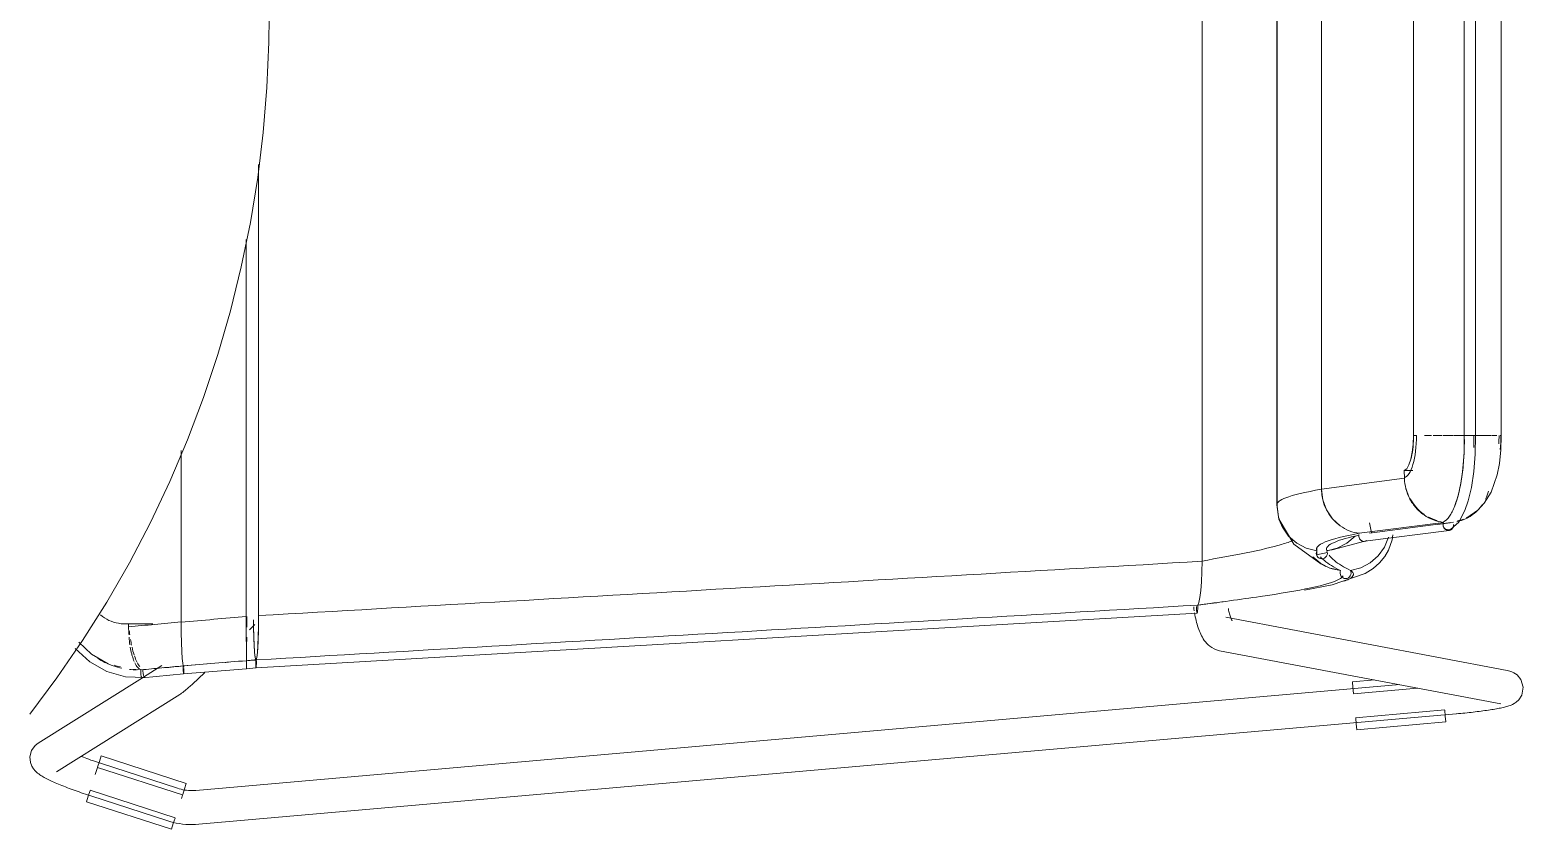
# Model space of a CAD drawing. Header units: millimetres. Extents: x 155927 to 326028, y -36033 to 97293.
# Drawn here: x 171011 to 171538, y 12019 to 12301 of the extents above; entities that cross this region are included whole.
import ezdxf

# ---------------------------------------------------------------- set-up
doc = ezdxf.new("R2010")
doc.units = ezdxf.units.MM
doc.header["$MEASUREMENT"] = 0
doc.layers.add('I-FURN', color=8, linetype='CONTINUOUS', lineweight=9)

msp = doc.modelspace()

# ---------------------------------------------------------------- linework, layer by layer
at = {"layer": 'I-FURN'}
for p, q in [((171424.32, 12113.46), (171424.32, 12496.86)), ((171424.32, 12496.86), (171424.32, 12113.38)), ((171450.67, 12477.01), (171450.67, 12172.21)), ((171450.82, 12132.77), (171450.82, 12477.55)), ((171450.82, 12477.55), (171450.82, 12132.77)), ((171466.42, 12138.8), (171466.42, 12471.51)), ((171466.42, 12471.51), (171466.42, 12138.8)), ((171498.88, 12452.58), (171498.88, 12157.73)), ((171498.94, 12157.73), (171498.94, 12452.58)), ((171516.78, 12452.58), (171516.78, 12157.73)), ((171520.75, 12157.73), (171520.75, 12452.58)), ((171529.78, 12157.73), (171529.78, 12452.58)), ((171095.19, 12296.52), (171095.28, 12305.16)), ((171094.52, 12280.54), (171095.19, 12296.52)), ((171093.22, 12264.59), (171094.52, 12280.54)), ((171091.28, 12248.71), (171093.22, 12264.59)), ((171091.58, 12094.21), (171091.58, 12253.3)), ((171091.58, 12253.3), (171091.58, 12094.21)), ((171088.7, 12232.92), (171091.28, 12248.71)), ((171085.5, 12217.24), (171088.7, 12232.92)), ((171087.27, 12093.94), (171087.27, 12226.94)), ((171087.27, 12226.94), (171087.27, 12093.94)), ((171081.67, 12201.71), (171085.5, 12217.24)), ((171077.23, 12186.34), (171081.67, 12201.71)), ((171072.17, 12171.16), (171077.23, 12186.34)), ((171066.51, 12156.2), (171072.17, 12171.16)), ((171450.67, 12172.21), (171450.67, 12133.3)), ((171060.26, 12141.47), (171066.51, 12156.2)), ((171498.78, 12154.69), (171498.46, 12151.84)), ((171498.88, 12157.73), (171498.78, 12154.69)), ((171505.26, 12157.73), (171502.8, 12157.73)), ((171507.27, 12157.73), (171505.78, 12157.73)), ((171507.26, 12157.73), (171508.89, 12157.73)), ((171512.81, 12157.73), (171509.25, 12157.73)), ((171513, 12157.73), (171516.81, 12157.73)), ((171516.81, 12157.73), (171513, 12157.73)), ((171516.71, 12151.51), (171516.78, 12157.73)), ((171520.75, 12157.73), (171516.79, 12157.73)), ((171516.79, 12157.73), (171516.9, 12157.73)), ((171516.9, 12157.73), (171517.12, 12157.73)), ((171517.12, 12157.73), (171517.45, 12157.73)), ((171517.45, 12157.73), (171517.87, 12157.73)), ((171517.87, 12157.73), (171518.34, 12157.73)), ((171518.34, 12157.73), (171518.84, 12157.73)), ((171518.84, 12157.73), (171519.33, 12157.73)), ((171519.33, 12157.73), (171519.79, 12157.73)), ((171519.79, 12157.73), (171520.18, 12157.73)), ((171520.18, 12157.73), (171520.48, 12157.73)), ((171520.48, 12157.73), (171520.68, 12157.73)), ((171520.5, 12157.73), (171523.53, 12157.73)), ((171523.52, 12157.73), (171520.5, 12157.73)), ((171520.75, 12157.73), (171520.65, 12151.19)), ((171520.68, 12157.73), (171520.75, 12157.73)), ((171526.26, 12157.73), (171523.69, 12157.73)), ((171528.29, 12157.73), (171526.54, 12157.73)), ((171529.77, 12157.73), (171529.48, 12157.73)), ((171529.61, 12157.73), (171529.78, 12157.73)), ((171529.78, 12157.73), (171529.67, 12152.7)), ((171064.3, 12152.49), (171064.3, 12092)), ((171064.3, 12092), (171064.3, 12152.49)), ((171498.46, 12151.84), (171497.95, 12149.35)), ((171516.17, 12144.94), (171516.71, 12151.51)), ((171520.65, 12151.19), (171520.17, 12145.07)), ((171529.67, 12152.7), (171529.17, 12147.88)), ((171496.49, 12146.02), (171495.63, 12145.38)), ((171495.63, 12145.38), (171498.63, 12145.38)), ((171495.63, 12145.38), (171495.69, 12142.66)), ((171497.28, 12147.37), (171496.49, 12146.02)), ((171497.95, 12149.35), (171497.28, 12147.37)), ((171515.58, 12140.93), (171516.17, 12144.94)), ((171520.17, 12145.07), (171519.32, 12139.45)), ((171529.17, 12147.88), (171528.38, 12143.84)), ((171053.42, 12127.01), (171060.26, 12141.47)), ((171495.69, 12142.66), (171466.42, 12138.8)), ((171514.61, 12136.5), (171515.58, 12140.93)), ((171519.32, 12139.45), (171518.22, 12134.76)), ((171528.38, 12143.84), (171526.25, 12137.8)), ((171466.42, 12138.8), (171466.89, 12135.03)), ((171466.89, 12135.03), (171468.21, 12131.49)), ((171513.52, 12133.06), (171514.61, 12136.5)), ((171518.22, 12134.76), (171517.06, 12131.3)), ((171523.86, 12133.91), (171521.56, 12131.44)), ((171526.25, 12137.8), (171523.86, 12133.91)), ((171450.67, 12133.3), (171451.46, 12128.27)), ((171451.3, 12128.98), (171450.82, 12132.77)), ((171450.82, 12132.77), (171451.29, 12128.97)), ((171451.29, 12128.97), (171452.66, 12125.4)), ((171452.66, 12125.41), (171451.3, 12128.98)), ((171468.21, 12131.49), (171470.29, 12128.37)), ((171470.29, 12128.37), (171473.03, 12125.88)), ((171517.06, 12131.3), (171514.88, 12127.18)), ((171517.67, 12128.76), (171517.47, 12128.66)), ((171521.56, 12131.44), (171517.67, 12128.76)), ((171046.01, 12112.83), (171053.42, 12127.01)), ((171451.46, 12128.27), (171452.83, 12125.09)), ((171451.53, 12128.11), (171456.65, 12119.46)), ((171454.83, 12122.27), (171452.66, 12125.41)), ((171452.66, 12125.4), (171454.83, 12122.27)), ((171509.49, 12127.1), (171479.79, 12123.25)), ((171481.7, 12120.42), (171511.48, 12124.28)), ((171483.34, 12123.27), (171513.04, 12127.12)), ((171484.12, 12123.4), (171483.43, 12126.89)), ((171511.84, 12126.97), (171507.31, 12126.38)), ((171514.88, 12127.18), (171511.97, 12124.64)), ((171457.71, 12119.76), (171454.83, 12122.27)), ((171454.83, 12122.27), (171457.7, 12119.76)), ((171456.65, 12119.46), (171466.19, 12112.48)), ((171457.7, 12119.76), (171461.1, 12118.01)), ((171461.1, 12118.01), (171457.71, 12119.76)), ((171461.1, 12118.01), (171464.81, 12117.11)), ((171464.79, 12118.18), (171464.84, 12115.3)), ((171468.32, 12117.11), (171472.03, 12118.01)), ((171481.78, 12120.44), (171470.16, 12117.47)), ((171472.03, 12118.01), (171475.43, 12119.76)), ((171475.43, 12119.76), (171478.3, 12122.27)), ((171479.64, 12122.78), (171479.6, 12122.29)), ((171479.6, 12122.29), (171479.68, 12121.8)), ((171479.68, 12121.8), (171479.87, 12121.34)), ((171479.87, 12121.34), (171480.17, 12120.96)), ((171480.17, 12120.96), (171480.56, 12120.67)), ((171480.56, 12120.67), (171481, 12120.48)), ((171481, 12120.48), (171481.47, 12120.41)), ((171481.47, 12120.41), (171481.94, 12120.48)), ((171481.94, 12120.48), (171482.38, 12120.66)), ((171486.46, 12115.28), (171488.64, 12118.36)), ((171488.64, 12118.36), (171490.04, 12121.88)), ((171490.08, 12117.29), (171491.37, 12120.89)), ((171491.37, 12120.89), (171491.6, 12122.66)), ((171038.04, 12098.96), (171046.01, 12112.83)), ((171424.26, 12109.69), (171424.32, 12113.46)), ((171424.32, 12113.38), (171424.26, 12109.69)), ((171466.26, 12112.54), (171463.42, 12114.93)), ((171463.42, 12114.93), (171466.26, 12112.53)), ((171464.61, 12116.15), (171464.65, 12116.65)), ((171464.65, 12116.64), (171464.61, 12116.15)), ((171464.69, 12115.66), (171464.61, 12116.15)), ((171464.61, 12116.15), (171464.69, 12115.65)), ((171464.65, 12116.65), (171464.81, 12117.12)), ((171464.81, 12117.11), (171464.65, 12116.64)), ((171464.9, 12115.21), (171464.69, 12115.66)), ((171464.69, 12115.65), (171464.89, 12115.2)), ((171464.71, 12115.6), (171468.6, 12116.44)), ((171464.89, 12115.2), (171465.21, 12114.82)), ((171465.21, 12114.82), (171464.9, 12115.21)), ((171465.61, 12114.53), (171465.21, 12114.82)), ((171465.21, 12114.82), (171465.61, 12114.53)), ((171466.07, 12114.34), (171465.61, 12114.53)), ((171465.61, 12114.53), (171466.07, 12114.34)), ((171466.56, 12114.28), (171466.07, 12114.34)), ((171466.07, 12114.34), (171466.56, 12114.27)), ((171467.05, 12114.34), (171466.56, 12114.28)), ((171466.56, 12114.27), (171467.05, 12114.34)), ((171467.51, 12114.53), (171467.05, 12114.34)), ((171467.05, 12114.34), (171467.52, 12114.53)), ((171467.92, 12114.82), (171467.51, 12114.53)), ((171467.52, 12114.53), (171467.92, 12114.82)), ((171468.23, 12115.21), (171467.92, 12114.82)), ((171467.92, 12114.82), (171468.23, 12115.2)), ((171468.43, 12115.66), (171468.23, 12115.21)), ((171468.23, 12115.2), (171468.43, 12115.65)), ((171470.16, 12117.47), (171468.3, 12117.15)), ((171469.42, 12117.28), (171468.31, 12117.12)), ((171468.31, 12117.12), (171468.48, 12116.65)), ((171468.48, 12116.64), (171468.32, 12117.11)), ((171468.51, 12116.15), (171468.43, 12115.66)), ((171468.43, 12115.65), (171468.52, 12116.15)), ((171468.48, 12116.65), (171468.51, 12116.15)), ((171468.52, 12116.15), (171468.48, 12116.64)), ((171480.32, 12111.06), (171483.64, 12112.8)), ((171483.64, 12112.8), (171486.46, 12115.28)), ((171484.72, 12110.86), (171486.96, 12112.85)), ((171486.96, 12112.85), (171488.74, 12115.02)), ((171488.74, 12115.02), (171490.08, 12117.29)), ((171424.11, 12106.15), (171424.26, 12109.69)), ((171424.26, 12109.63), (171424.11, 12106.15)), ((171466.19, 12112.48), (171467.93, 12111.59)), ((171469.4, 12110.96), (171466.26, 12112.54)), ((171466.26, 12112.53), (171469.39, 12110.95)), ((171469.58, 12110.89), (171473.2, 12110.1)), ((171473.2, 12110.1), (171469.59, 12110.9)), ((171470.18, 12105.05), (171481.89, 12109.04)), ((171473.02, 12109.13), (171473.05, 12109.63)), ((171473.05, 12109.63), (171473.02, 12109.13)), ((171473.11, 12108.64), (171473.02, 12109.13)), ((171473.02, 12109.13), (171473.11, 12108.64)), ((171473.05, 12109.63), (171473.2, 12110.1)), ((171473.2, 12110.1), (171473.05, 12109.63)), ((171473.32, 12108.19), (171473.11, 12108.64)), ((171473.11, 12108.64), (171473.32, 12108.19)), ((171473.64, 12107.81), (171473.32, 12108.19)), ((171473.32, 12108.19), (171473.63, 12107.81)), ((171473.63, 12107.81), (171474.04, 12107.52)), ((171474.04, 12107.52), (171473.64, 12107.81)), ((171474.5, 12107.34), (171474.04, 12107.52)), ((171474.04, 12107.52), (171474.5, 12107.34)), ((171474.98, 12107.28), (171474.5, 12107.34)), ((171474.5, 12107.34), (171474.98, 12107.28)), ((171475.47, 12107.36), (171474.98, 12107.28)), ((171474.98, 12107.28), (171475.47, 12107.35)), ((171475.92, 12107.55), (171475.47, 12107.36)), ((171475.47, 12107.35), (171475.92, 12107.55)), ((171476.31, 12107.85), (171475.92, 12107.55)), ((171475.92, 12107.55), (171476.32, 12107.85)), ((171476.62, 12108.24), (171476.31, 12107.85)), ((171476.32, 12107.85), (171476.62, 12108.24)), ((171476.82, 12108.69), (171476.62, 12108.24)), ((171476.62, 12108.24), (171476.82, 12108.69)), ((171476.68, 12110.16), (171476.85, 12109.69)), ((171476.69, 12110.16), (171480.32, 12111.06)), ((171476.85, 12109.68), (171476.69, 12110.16)), ((171476.89, 12109.19), (171476.82, 12108.69)), ((171476.82, 12108.69), (171476.89, 12109.19)), ((171476.85, 12109.69), (171476.89, 12109.19)), ((171476.89, 12109.19), (171476.85, 12109.68)), ((171481.89, 12109.04), (171484.72, 12110.86)), ((171423.86, 12103.02), (171423.55, 12100.56)), ((171423.56, 12100.56), (171423.87, 12103.05)), ((171423.87, 12103.05), (171424.11, 12106.15)), ((171424.1, 12106.11), (171423.87, 12103.05)), ((171460.51, 12103.15), (171470.18, 12105.05)), ((171029.52, 12085.42), (171038.04, 12098.96)), ((171421.47, 12096.56), (171421.37, 12097.29)), ((171422.38, 12096.9), (171422.39, 12097.4)), ((171422.39, 12096.41), (171422.38, 12096.9)), ((171422.39, 12097.4), (171422.39, 12096.9)), ((171422.39, 12096.9), (171422.39, 12096.41)), ((171423.19, 12098.81), (171422.79, 12097.91)), ((171422.79, 12097.91), (171423.19, 12098.81)), ((171422.81, 12097.44), (171422.79, 12097.91)), ((171422.79, 12097.91), (171422.81, 12097.44)), ((171422.8, 12096.45), (171422.81, 12096.94)), ((171422.81, 12096.94), (171422.8, 12096.44)), ((171422.81, 12096.94), (171422.81, 12097.44)), ((171422.81, 12097.44), (171422.81, 12096.94)), ((171423.19, 12098.81), (171423.56, 12100.56)), ((171423.55, 12100.55), (171423.19, 12098.81)), ((171064.3, 12092), (171064.33, 12088.24)), ((171064.33, 12088.24), (171064.3, 12091.88)), ((171087.27, 12090.16), (171087.27, 12093.94)), ((171087.27, 12093.94), (171087.27, 12090.15)), ((171087.39, 12093.93), (171087.39, 12090.15)), ((171087.39, 12090.15), (171087.39, 12093.93)), ((171089.8, 12092.67), (171089.82, 12090.41)), ((171090.69, 12075.75), (171422.6, 12095.04)), ((171091.56, 12090.42), (171091.58, 12094.21)), ((171421.57, 12095.85), (171421.47, 12096.56)), ((171421.82, 12094.45), (171421.69, 12095.15)), ((171421.95, 12093.77), (171421.82, 12094.45)), ((171422.09, 12093.1), (171421.95, 12093.77)), ((171422.25, 12092.45), (171422.09, 12093.1)), ((171422.41, 12091.8), (171422.25, 12092.45)), ((171422.39, 12096.41), (171422.42, 12095.96)), ((171422.42, 12095.96), (171422.39, 12096.41)), ((171422.58, 12091.17), (171422.41, 12091.8)), ((171422.42, 12095.96), (171422.45, 12095.58)), ((171422.45, 12095.58), (171422.42, 12095.96)), ((171422.45, 12095.58), (171422.5, 12095.29)), ((171422.5, 12095.29), (171422.45, 12095.58)), ((171422.5, 12095.29), (171422.55, 12095.11)), ((171422.55, 12095.1), (171422.5, 12095.29)), ((171422.55, 12095.11), (171422.6, 12095.04)), ((171422.6, 12095.04), (171422.55, 12095.1)), ((171422.6, 12095.04), (171422.65, 12095.12)), ((171422.65, 12095.11), (171422.6, 12095.04)), ((171422.65, 12095.12), (171422.7, 12095.31)), ((171422.7, 12095.3), (171422.65, 12095.11)), ((171422.7, 12095.31), (171422.75, 12095.61)), ((171422.75, 12095.6), (171422.7, 12095.3)), ((171422.75, 12095.61), (171422.78, 12095.99)), ((171422.78, 12095.99), (171422.75, 12095.6)), ((171422.78, 12095.99), (171422.8, 12096.45)), ((171422.8, 12096.44), (171422.78, 12095.99)), ((171531.97, 12074.83), (171432.68, 12093.64)), ((171433.71, 12096.19), (171433.61, 12096.68)), ((171433.81, 12095.72), (171433.71, 12096.19)), ((171433.91, 12095.27), (171433.81, 12095.72)), ((171434.02, 12094.85), (171433.91, 12095.27)), ((171434.12, 12094.46), (171434.02, 12094.85)), ((171434.23, 12094.09), (171434.12, 12094.46)), ((171434.34, 12093.76), (171434.23, 12094.09)), ((171434.45, 12093.45), (171434.34, 12093.76)), ((171434.55, 12093.18), (171434.45, 12093.45)), ((171434.64, 12092.95), (171434.55, 12093.18)), ((171434.73, 12092.76), (171434.64, 12092.95)), ((171434.8, 12092.6), (171434.73, 12092.76)), ((171434.85, 12092.52), (171434.8, 12092.6)), ((171434.89, 12092.44), (171434.85, 12092.52)), ((171434.91, 12092.42), (171434.89, 12092.44)), ((171044.51, 12091.29), (171054.26, 12091.29)), ((171045.75, 12090.3), (171045.75, 12091.35)), ((171064.4, 12084.7), (171064.33, 12088.14)), ((171064.33, 12088.14), (171064.4, 12084.7)), ((171087.27, 12086.59), (171087.27, 12090.15)), ((171087.27, 12090.15), (171087.27, 12086.59)), ((171087.28, 12083.46), (171087.27, 12086.59)), ((171087.27, 12086.59), (171087.28, 12083.45)), ((171087.39, 12086.6), (171087.38, 12083.47)), ((171087.38, 12083.47), (171087.39, 12086.59)), ((171088.41, 12089.24), (171090.29, 12091.05)), ((171089.82, 12090.41), (171089.9, 12086.86)), ((171089.9, 12086.86), (171090.03, 12083.74)), ((171091.36, 12083.73), (171091.48, 12086.86)), ((171091.48, 12086.86), (171091.56, 12090.42)), ((171422.76, 12090.56), (171422.58, 12091.17)), ((171422.96, 12089.95), (171422.76, 12090.56)), ((171423.16, 12089.36), (171422.96, 12089.95)), ((171423.38, 12088.78), (171423.16, 12089.36)), ((171423.62, 12088.21), (171423.38, 12088.78)), ((171423.87, 12087.65), (171423.62, 12088.21)), ((171424.14, 12087.1), (171423.87, 12087.65)), ((171424.43, 12086.56), (171424.14, 12087.1)), ((171424.76, 12086.02), (171424.43, 12086.56)), ((171020.46, 12072.23), (171029.52, 12085.42)), ((171032.09, 12077.9), (171026.94, 12082.64)), ((171032.68, 12080.58), (171028.16, 12084.89)), ((171064.4, 12084.7), (171064.51, 12081.61)), ((171064.52, 12081.6), (171064.4, 12084.64)), ((171064.51, 12081.61), (171064.67, 12079.13)), ((171064.67, 12079.12), (171064.52, 12081.56)), ((171087.3, 12080.95), (171087.28, 12083.45)), ((171087.28, 12083.45), (171087.3, 12080.95)), ((171087.37, 12080.97), (171087.35, 12079.22)), ((171087.35, 12079.22), (171087.37, 12080.97)), ((171087.38, 12083.47), (171087.37, 12080.97)), ((171087.37, 12080.97), (171087.38, 12083.47)), ((171090.03, 12083.74), (171090.19, 12081.25)), ((171090.19, 12081.25), (171090.38, 12079.5)), ((171091, 12079.48), (171091.19, 12081.23)), ((171091.19, 12081.23), (171091.36, 12083.73)), ((171425.12, 12085.49), (171424.76, 12086.02)), ((171425.52, 12084.95), (171425.12, 12085.49)), ((171425.97, 12084.42), (171425.52, 12084.95)), ((171426.49, 12083.9), (171425.97, 12084.42)), ((171427.09, 12083.39), (171426.49, 12083.9)), ((171427.77, 12082.91), (171427.09, 12083.39)), ((171428.56, 12082.47), (171427.77, 12082.91)), ((171429.46, 12082.11), (171428.56, 12082.47)), ((171430.45, 12081.85), (171429.46, 12082.11)), ((171430.45, 12081.85), (171529.74, 12063.04)), ((171038.1, 12074.51), (171032.09, 12077.9)), ((171038.5, 12077.22), (171032.68, 12080.58)), ((171057.49, 12076.57), (171051.01, 12072.51)), ((171064.67, 12079.13), (171064.84, 12077.39)), ((171064.84, 12077.39), (171064.67, 12079.11)), ((171065.04, 12076.5), (171064.84, 12077.39)), ((171064.84, 12077.39), (171065.04, 12076.5)), ((171065.04, 12076.5), (171065.03, 12076.03)), ((171065.03, 12076.03), (171065.04, 12076.5)), ((171065.03, 12076.03), (171065.03, 12075.53)), ((171065.03, 12075.54), (171065.03, 12076.03)), ((171065.23, 12076.02), (171065.22, 12076.49)), ((171065.22, 12076.49), (171065.23, 12076.02)), ((171087.31, 12079.21), (171087.3, 12080.68)), ((171087.3, 12080.68), (171087.31, 12079.2)), ((171087.32, 12078.32), (171087.31, 12079.21)), ((171087.31, 12079.2), (171087.32, 12078.32)), ((171087.32, 12077.85), (171087.32, 12078.32)), ((171087.32, 12078.32), (171087.32, 12077.84)), ((171087.32, 12077.35), (171087.32, 12077.85)), ((171087.32, 12077.84), (171087.32, 12077.35)), ((171087.32, 12076.86), (171087.32, 12077.35)), ((171087.32, 12077.35), (171087.32, 12076.86)), ((171087.32, 12076.41), (171087.32, 12076.86)), ((171087.32, 12076.86), (171087.32, 12076.41)), ((171087.33, 12076.03), (171087.32, 12076.41)), ((171087.32, 12076.41), (171087.33, 12076.02)), ((171087.33, 12075.73), (171087.33, 12076.03)), ((171087.33, 12076.02), (171087.33, 12075.73)), ((171090.69, 12075.75), (171087.33, 12075.48)), ((171087.34, 12078.32), (171087.34, 12077.85)), ((171087.34, 12077.85), (171087.34, 12078.32)), ((171087.34, 12077.85), (171087.34, 12077.36)), ((171087.34, 12077.35), (171087.34, 12077.85)), ((171087.34, 12077.36), (171087.34, 12076.87)), ((171087.34, 12076.86), (171087.34, 12077.35)), ((171087.34, 12076.87), (171087.34, 12076.42)), ((171087.34, 12076.41), (171087.34, 12076.86)), ((171087.34, 12076.42), (171087.34, 12076.03)), ((171087.34, 12076.03), (171087.34, 12076.41)), ((171090.38, 12079.5), (171090.59, 12078.59)), ((171090.59, 12078.59), (171090.58, 12078.13)), ((171090.58, 12078.13), (171090.58, 12077.63)), ((171090.58, 12077.63), (171090.58, 12077.14)), ((171090.58, 12077.14), (171090.6, 12076.69)), ((171090.6, 12076.69), (171090.61, 12076.3)), ((171090.61, 12076.3), (171090.64, 12076.01)), ((171090.64, 12076.01), (171090.66, 12075.82)), ((171090.66, 12075.82), (171090.69, 12075.75)), ((171090.69, 12075.75), (171090.72, 12075.82)), ((171090.72, 12075.82), (171090.74, 12076.01)), ((171090.74, 12076.01), (171090.77, 12076.3)), ((171090.77, 12076.3), (171090.78, 12076.68)), ((171090.78, 12076.68), (171090.8, 12077.13)), ((171090.79, 12078.59), (171091, 12079.48)), ((171090.8, 12078.12), (171090.79, 12078.59)), ((171090.8, 12077.62), (171090.8, 12078.12)), ((171090.8, 12077.13), (171090.8, 12077.62)), ((171010.89, 12059.41), (171020.46, 12072.23)), ((171050.67, 12072.3), (171013.91, 12049.26)), ((171044.62, 12072.64), (171038.1, 12074.51)), ((171051.53, 12072.35), (171044.62, 12072.64)), ((171050.64, 12072.23), (171065.13, 12073.65)), ((171065.03, 12075.05), (171065.03, 12075.54)), ((171065.03, 12075.53), (171065.03, 12075.04)), ((171065.04, 12074.59), (171065.03, 12075.05)), ((171065.03, 12075.04), (171065.04, 12074.59)), ((171065.04, 12074.59), (171065.06, 12074.2)), ((171065.06, 12074.21), (171065.04, 12074.59)), ((171065.08, 12073.91), (171065.06, 12074.21)), ((171065.06, 12074.2), (171065.08, 12073.91)), ((171065.08, 12073.91), (171065.1, 12073.72)), ((171065.13, 12073.65), (171065.1, 12073.72)), ((171065.1, 12073.72), (171065.13, 12073.65)), ((171065.13, 12073.65), (171087.33, 12075.48)), ((171065.16, 12073.72), (171065.13, 12073.65)), ((171065.13, 12073.65), (171065.16, 12073.71)), ((171065.16, 12073.71), (171065.18, 12073.9)), ((171065.18, 12073.9), (171065.16, 12073.72)), ((171065.2, 12074.2), (171065.18, 12073.9)), ((171065.18, 12073.9), (171065.2, 12074.19)), ((171065.2, 12074.19), (171065.22, 12074.58)), ((171065.22, 12074.58), (171065.2, 12074.2)), ((171065.22, 12074.58), (171065.23, 12075.03)), ((171065.23, 12075.03), (171065.22, 12074.58)), ((171065.23, 12075.03), (171065.23, 12075.52)), ((171065.23, 12075.52), (171065.23, 12075.03)), ((171068.37, 12070.17), (171068.74, 12070.51)), ((171068.74, 12070.51), (171069.13, 12070.87)), ((171069.13, 12070.87), (171069.54, 12071.24)), ((171069.54, 12071.24), (171069.95, 12071.62)), ((171069.95, 12071.62), (171070.37, 12072.01)), ((171070.37, 12072.01), (171070.81, 12072.41)), ((171070.81, 12072.41), (171071.25, 12072.82)), ((171071.25, 12072.82), (171071.71, 12073.25)), ((171071.71, 12073.25), (171072.17, 12073.68)), ((171072.17, 12073.68), (171072.64, 12074.12)), ((171087.33, 12075.55), (171087.33, 12075.48)), ((171087.33, 12075.48), (171087.33, 12075.55)), ((171087.33, 12075.54), (171087.33, 12075.48)), ((171087.33, 12075.48), (171087.33, 12075.54)), ((171485.28, 12071.59), (171477.38, 12070.89)), ((171477.56, 12068.85), (171477.38, 12070.89)), ((171532.39, 12074.74), (171531.97, 12074.83)), ((171532.9, 12074.6), (171532.39, 12074.74)), ((171533.52, 12074.39), (171532.9, 12074.6)), ((171534.33, 12074.01), (171533.52, 12074.39)), ((171535.41, 12073.27), (171534.33, 12074.01)), ((171536.73, 12071.69), (171535.41, 12073.27)), ((171536.73, 12071.69), (171537.56, 12068.94)), ((171020.28, 12039.1), (171063.86, 12066.4)), ((171063.86, 12066.4), (171064.19, 12066.62)), ((171064.19, 12066.62), (171064.44, 12066.8)), ((171064.44, 12066.8), (171064.67, 12066.97)), ((171064.67, 12066.97), (171064.9, 12067.15)), ((171064.9, 12067.15), (171065.12, 12067.33)), ((171065.12, 12067.33), (171065.35, 12067.52)), ((171065.35, 12067.52), (171065.59, 12067.72)), ((171065.59, 12067.72), (171065.84, 12067.93)), ((171065.84, 12067.93), (171066.11, 12068.16)), ((171066.11, 12068.16), (171066.39, 12068.4)), ((171066.39, 12068.4), (171066.68, 12068.66)), ((171066.68, 12068.66), (171066.99, 12068.93)), ((171066.99, 12068.93), (171067.31, 12069.22)), ((171067.31, 12069.22), (171067.65, 12069.52)), ((171067.65, 12069.52), (171068, 12069.84)), ((171068, 12069.84), (171068.37, 12070.17)), ((171494.02, 12069.86), (171069.52, 12032.56)), ((171477.75, 12066.78), (171477.56, 12068.85)), ((171477.76, 12066.66), (171500.36, 12068.65)), ((171537.08, 12066.18), (171536.04, 12064.52)), ((171537.56, 12068.94), (171537.08, 12066.18)), ((171509.91, 12060.97), (171478.5, 12058.21)), ((171509.92, 12060.85), (171510.1, 12058.78)), ((171517.78, 12059.93), (171517.04, 12059.85)), ((171518.51, 12060.01), (171517.78, 12059.93)), ((171519.24, 12060.09), (171518.51, 12060.01)), ((171519.96, 12060.17), (171519.24, 12060.09)), ((171520.67, 12060.25), (171519.96, 12060.17)), ((171521.36, 12060.34), (171520.67, 12060.25)), ((171522.05, 12060.42), (171521.36, 12060.34)), ((171522.73, 12060.51), (171522.05, 12060.42)), ((171523.39, 12060.6), (171522.73, 12060.51)), ((171524.04, 12060.69), (171523.39, 12060.6)), ((171524.67, 12060.78), (171524.04, 12060.69)), ((171525.29, 12060.87), (171524.67, 12060.78)), ((171525.9, 12060.96), (171525.29, 12060.87)), ((171526.48, 12061.05), (171525.9, 12060.96)), ((171527.05, 12061.14), (171526.48, 12061.05)), ((171527.6, 12061.23), (171527.05, 12061.14)), ((171528.14, 12061.33), (171527.6, 12061.23)), ((171528.65, 12061.42), (171528.14, 12061.33)), ((171529.15, 12061.52), (171528.65, 12061.42)), ((171529.62, 12061.61), (171529.15, 12061.52)), ((171530.08, 12061.71), (171529.62, 12061.61)), ((171530.53, 12061.81), (171530.08, 12061.71)), ((171530.95, 12061.91), (171530.53, 12061.81)), ((171531.37, 12062.01), (171530.95, 12061.91)), ((171531.77, 12062.12), (171531.37, 12062.01)), ((171532.16, 12062.23), (171531.77, 12062.12)), ((171532.56, 12062.36), (171532.16, 12062.23)), ((171532.96, 12062.5), (171532.56, 12062.36)), ((171533.39, 12062.67), (171532.96, 12062.5)), ((171533.87, 12062.89), (171533.39, 12062.67)), ((171534.43, 12063.19), (171533.87, 12062.89)), ((171535.13, 12063.67), (171534.43, 12063.19)), ((171536.04, 12064.52), (171535.13, 12063.67)), ((171070.57, 12020.61), (171513.89, 12059.56)), ((171478.69, 12056.03), (171478.51, 12058.09)), ((171478.87, 12053.98), (171478.69, 12056.03)), ((171510.28, 12056.74), (171478.87, 12053.98)), ((171510.1, 12058.78), (171510.28, 12056.74)), ((171514.05, 12059.57), (171513.89, 12059.56)), ((171514.8, 12059.64), (171514.05, 12059.57)), ((171515.55, 12059.71), (171514.8, 12059.64)), ((171516.3, 12059.78), (171515.55, 12059.71)), ((171517.04, 12059.85), (171516.3, 12059.78)), ((171011.56, 12046.64), (171010.97, 12044.41)), ((171010.97, 12044.41), (171011.15, 12042.44)), ((171012.79, 12048.37), (171011.56, 12046.64)), ((171012.79, 12048.37), (171013.91, 12049.26)), ((171029.16, 12044.46), (171029.79, 12044.23)), ((171029.79, 12044.23), (171030.42, 12043.99)), ((171035.46, 12042.78), (171036.09, 12044.74)), ((171066.1, 12035.05), (171036.09, 12044.74)), ((171011.15, 12042.44), (171011.67, 12041.06)), ((171011.67, 12041.06), (171012.24, 12040.14)), ((171012.24, 12040.14), (171012.75, 12039.52)), ((171012.75, 12039.52), (171013.22, 12039.05)), ((171013.22, 12039.05), (171013.65, 12038.68)), ((171030.42, 12043.99), (171031.07, 12043.76)), ((171031.07, 12043.76), (171031.73, 12043.52)), ((171031.73, 12043.52), (171032.39, 12043.28)), ((171032.39, 12043.28), (171033.07, 12043.05)), ((171033.07, 12043.05), (171033.75, 12042.82)), ((171033.75, 12042.82), (171034.43, 12042.58)), ((171034.76, 12040.6), (171033.96, 12038.12)), ((171034.43, 12042.58), (171035.12, 12042.35)), ((171034.79, 12040.69), (171064.79, 12031.01)), ((171034.83, 12040.81), (171035.46, 12042.78)), ((171035.12, 12042.35), (171035.81, 12042.13)), ((171035.81, 12042.13), (171036.14, 12042.02)), ((171062.95, 12033.31), (171036.14, 12042.02)), ((171013.65, 12038.68), (171014.05, 12038.37)), ((171014.05, 12038.37), (171014.44, 12038.09)), ((171014.44, 12038.09), (171014.83, 12037.84)), ((171014.83, 12037.84), (171015.22, 12037.59)), ((171015.22, 12037.59), (171015.62, 12037.36)), ((171015.62, 12037.36), (171016.03, 12037.13)), ((171016.03, 12037.13), (171016.45, 12036.9)), ((171016.45, 12036.9), (171016.89, 12036.67)), ((171016.89, 12036.67), (171017.35, 12036.44)), ((171017.35, 12036.44), (171017.82, 12036.21)), ((171017.82, 12036.21), (171018.32, 12035.98)), ((171018.32, 12035.98), (171018.83, 12035.74)), ((171018.83, 12035.74), (171019.35, 12035.5)), ((171019.35, 12035.5), (171019.9, 12035.26)), ((171019.9, 12035.26), (171020.46, 12035.02)), ((171020.46, 12035.02), (171021.04, 12034.78)), ((171021.04, 12034.78), (171021.63, 12034.53)), ((171021.63, 12034.53), (171022.24, 12034.28)), ((171022.24, 12034.28), (171022.87, 12034.03)), ((171022.87, 12034.03), (171023.51, 12033.78)), ((171023.51, 12033.78), (171024.16, 12033.52)), ((171066.1, 12035.05), (171065.47, 12033.1)), ((171024.16, 12033.52), (171024.83, 12033.27)), ((171024.83, 12033.27), (171025.51, 12033.01)), ((171025.51, 12033.01), (171026.19, 12032.76)), ((171026.19, 12032.76), (171026.89, 12032.51)), ((171026.89, 12032.51), (171027.6, 12032.25)), ((171027.6, 12032.25), (171028.32, 12032)), ((171028.32, 12032), (171029.04, 12031.75)), ((171029.04, 12031.75), (171029.77, 12031.49)), ((171029.77, 12031.49), (171030.5, 12031.25)), ((171030.5, 12031.25), (171031.24, 12031)), ((171030.88, 12028.58), (171031.51, 12030.53)), ((171060.88, 12018.89), (171030.88, 12028.58)), ((171031.24, 12031), (171031.98, 12030.75)), ((171031.51, 12030.53), (171032.14, 12032.51)), ((171031.98, 12030.75), (171032.43, 12030.61)), ((171062.19, 12022.94), (171032.18, 12032.62)), ((171032.43, 12030.61), (171059.24, 12021.89)), ((171062.98, 12033.3), (171062.95, 12033.31)), ((171063.61, 12033.11), (171062.98, 12033.3)), ((171064.26, 12032.94), (171063.61, 12033.11)), ((171064.9, 12032.8), (171064.26, 12032.94)), ((171064.76, 12030.91), (171064.39, 12029.74)), ((171065.47, 12033.1), (171064.83, 12031.12)), ((171065.55, 12032.69), (171064.9, 12032.8)), ((171066.21, 12032.6), (171065.55, 12032.69)), ((171066.87, 12032.54), (171066.21, 12032.6)), ((171067.53, 12032.51), (171066.87, 12032.54)), ((171068.19, 12032.5), (171067.53, 12032.51)), ((171068.86, 12032.52), (171068.19, 12032.5)), ((171069.52, 12032.56), (171068.86, 12032.52)), ((171059.24, 12021.89), (171060.34, 12021.56)), ((171060.34, 12021.56), (171061.44, 12021.28)), ((171061.51, 12020.85), (171060.88, 12018.89)), ((171061.44, 12021.28), (171062.56, 12021.03)), ((171062.15, 12022.82), (171061.51, 12020.85)), ((171062.56, 12021.03), (171063.68, 12020.84)), ((171063.68, 12020.84), (171064.81, 12020.68)), ((171064.81, 12020.68), (171065.95, 12020.57)), ((171065.95, 12020.57), (171067.09, 12020.51)), ((171067.09, 12020.51), (171068.23, 12020.5)), ((171068.23, 12020.5), (171069.38, 12020.53)), ((171069.38, 12020.53), (171070.52, 12020.6)), ((171070.52, 12020.6), (171070.57, 12020.61))]:
    msp.add_line(p, q, dxfattribs=at)
for centre, major_axis, ratio, start_param, end_param in [((171514.03, 12157.73), (15.75, 0), 0.000004, 3.431839, 3.614078), ((171525.51, 12157.73), (0, -12.4), 0.287441, 1.332781, 1.570796), ((171481.49, 12138.93), (0, -15.78), 0.955139, 4.720632, 5.68731), ((171481.49, 12138.93), (0, -15.78), 0.955139, 5.687432, 5.928979), ((171481.49, 12138.93), (0, -15.78), 0.955139, 5.929149, 6.170649), ((171481.47, 12122.37), (0, -1.96), 0.955139, 4.501447, 6.790779)]:
    msp.add_ellipse(centre, major_axis=major_axis, ratio=ratio, start_param=start_param, end_param=end_param, dxfattribs=at)
for points in [[(171500.01, 12157.73), (171499.95, 12153.94), (171498.99, 12146.55), (171496.82, 12143.17), (171495.71, 12142.91)], [(171498, 12149.35), (171498.54, 12151.4), (171498.83, 12154.12), (171498.92, 12156.89)], [(171516.81, 12157.73), (171516.86, 12155.39), (171516.78, 12150.73), (171516.15, 12143.88), (171515.04, 12137.73), (171513.52, 12132.66), (171511.62, 12128.96), (171510.21, 12127.65), (171509.49, 12127.3)], [(171520.21, 12157.73), (171520.24, 12156.3), (171520.23, 12154.88), (171520.2, 12153.47)], [(171529.69, 12157.73), (171529.7, 12156.02), (171529.63, 12154.34), (171529.47, 12152.76)], [(171495.69, 12142.66), (171495.73, 12141.37), (171496.09, 12138.87), (171497.51, 12135.27), (171499.7, 12132.12), (171502.54, 12129.59), (171505.88, 12127.83), (171508.25, 12127.25), (171509.49, 12127.1)], [(171497.19, 12136.48), (171496.8, 12137.33), (171496.44, 12138.21), (171496.25, 12139.13)], [(171502.62, 12129.93), (171500.56, 12131.37), (171498.94, 12133.35), (171497.64, 12135.57)], [(171524.3, 12135.35), (171524.74, 12136.23), (171525.14, 12137.16), (171525.37, 12138.12)], [(171450.67, 12133.3), (171450.67, 12133.12), (171450.72, 12132.94), (171450.82, 12132.77)], [(171507.29, 12127.73), (171506.15, 12128.05), (171505.02, 12128.49), (171503.97, 12129.07)], [(171464.81, 12117.12), (171464.26, 12118.14), (171466.23, 12120.19), (171474.29, 12122.23), (171479.79, 12123.25)], [(171509.31, 12126.34), (171509.3, 12126.5), (171509.3, 12126.67), (171509.34, 12126.83)], [(171516.37, 12128.18), (171515.75, 12127.94), (171515.1, 12127.78), (171514.44, 12127.64)], [(171424.32, 12113.38), (171368.96, 12110.18), (171313.54, 12106.99), (171258.08, 12103.79)], [(171258.08, 12103.79), (171202.61, 12100.6), (171147.11, 12097.4), (171091.58, 12094.21)], [(171422.79, 12097.91), (171367.55, 12094.69), (171256.96, 12088.25), (171146.19, 12081.81), (171090.79, 12078.59)], [(171422.8, 12097.92), (171425.78, 12098.3), (171428.79, 12098.68), (171431.76, 12099.05)], [(171045.75, 12090.3), (171048.78, 12090.56), (171054.92, 12091.1), (171061.17, 12091.69), (171064.3, 12092)], [(171075.78, 12092.91), (171071.95, 12092.57), (171068.12, 12092.22), (171064.3, 12091.88)], [(171087.27, 12093.94), (171083.44, 12093.6), (171079.6, 12093.25), (171075.78, 12092.91)], [(171045.75, 12091.35), (171045.24, 12091.3), (171044.73, 12091.28), (171044.23, 12091.29)], [(171045.85, 12087.51), (171045.79, 12088.42), (171045.76, 12089.35), (171045.75, 12090.3)], [(171046.22, 12083.95), (171046.09, 12084.79), (171045.98, 12085.67), (171045.92, 12086.58)], [(171045.98, 12088.89), (171046.04, 12088.41), (171046.1, 12087.94), (171046.17, 12087.48)], [(171046.85, 12080.72), (171046.66, 12081.46), (171046.5, 12082.26), (171046.35, 12083.09)], [(171046.43, 12085.77), (171046.55, 12085.09), (171046.68, 12084.43), (171046.81, 12083.77)], [(171046.96, 12083.11), (171047.18, 12082.19), (171047.41, 12081.25), (171047.66, 12080.4)], [(171040.68, 12076.73), (171041.39, 12076.47), (171042.12, 12076.29), (171042.85, 12076.16)], [(171047.81, 12080.07), (171048.08, 12079.26), (171048.36, 12078.45), (171048.65, 12077.89)], [(171050.08, 12075.06), (171049.69, 12075.21), (171048.94, 12075.77), (171048.24, 12076.92), (171047.92, 12077.61)], [(171048.77, 12077.65), (171049.08, 12077.01), (171049.4, 12076.62), (171049.72, 12076.29)], [(171050.08, 12075.06), (171052.53, 12075.3), (171057.48, 12075.78), (171062.51, 12076.26), (171065.04, 12076.5)], [(171058.14, 12075.78), (171060.49, 12076.02), (171062.85, 12076.25), (171065.22, 12076.49)], [(171087.32, 12078.32), (171083.61, 12078.01), (171076.17, 12077.41), (171068.75, 12076.81), (171065.04, 12076.5)], [(171076.17, 12077.4), (171072.52, 12077.09), (171068.87, 12076.79), (171065.22, 12076.49)], [(171081.02, 12077.8), (171080.61, 12077.76), (171080.19, 12077.73), (171079.78, 12077.7)], [(171087.32, 12078.32), (171087.9, 12078.36), (171089.06, 12078.45), (171090.21, 12078.54), (171090.79, 12078.59)], [(171087.34, 12078.32), (171087.88, 12078.37), (171088.96, 12078.46), (171090.05, 12078.55), (171090.59, 12078.59)], [(171048.55, 12075.1), (171047.72, 12075.11), (171046.9, 12075.15), (171046.08, 12075.23)], [(171047.3, 12075.21), (171047.95, 12075.15), (171048.6, 12075.14), (171049.26, 12075.15)]]:
    msp.add_open_spline(points, degree=3, dxfattribs=at)
for points, knots in [([(171466.42, 12138.8), (171460.69, 12137.8), (171453.05, 12135.96), (171450.67, 12134.13), (171450.67, 12133.3)], [0, 0, 0, 0, 0.5, 0.9107154, 0.9107154, 0.9107154, 0.9107154]), ([(171514.15, 12127.31), (171514.92, 12127.47), (171516.82, 12128.04), (171519.68, 12129.59), (171521.87, 12131.6), (171522.88, 12132.98), (171523.14, 12133.39)], [0.0592823, 0.0592823, 0.0592823, 0.0592823, 0.1666667, 0.3333333, 0.5, 0.565028, 0.565028, 0.565028, 0.565028]), ([(171509.49, 12127.1), (171509.43, 12126.96), (171509.37, 12126.74), (171509.32, 12126.46), (171509.31, 12126.18), (171509.35, 12125.88), (171509.43, 12125.59), (171509.54, 12125.32), (171509.74, 12125), (171510.04, 12124.68), (171510.41, 12124.45), (171510.77, 12124.31), (171511.08, 12124.27), (171511.36, 12124.26), (171511.62, 12124.3), (171511.87, 12124.37), (171512.11, 12124.48), (171512.41, 12124.67), (171512.72, 12125), (171512.94, 12125.4), (171513.04, 12125.75), (171513.08, 12126.01), (171513.08, 12126.17), (171513.08, 12126.24)], [0, 0, 0, 0, 0.0555556, 0.0833333, 0.1111111, 0.1666667, 0.1944444, 0.2222222, 0.2777778, 0.3333333, 0.3888889, 0.4444444, 0.4791667, 0.5138889, 0.5486111, 0.5833333, 0.6180556, 0.6527778, 0.7222222, 0.7916667, 0.8263889, 0.8611111, 0.8888889, 0.8888889, 0.8888889, 0.8888889]), ([(171513.06, 12126.34), (171513.06, 12126.17), (171513.02, 12125.88), (171512.88, 12125.5), (171512.62, 12125.08), (171512.1, 12124.63), (171511.24, 12124.38), (171510.44, 12124.61), (171509.91, 12125), (171509.6, 12125.38), (171509.45, 12125.69), (171509.41, 12125.85)], [-0.875, -0.875, -0.875, -0.875, -0.8125, -0.765625, -0.71875, -0.625, -0.5, -0.375, -0.3125, -0.25, -0.1875, -0.1875, -0.1875, -0.1875]), ([(171456.59, 12120.76), (171455.44, 12120.27), (171451.2, 12118.81), (171440.49, 12116.38), (171429.71, 12114.43), (171424.32, 12113.46)], [0.375, 0.375, 0.375, 0.375, 0.5, 0.75, 1, 1, 1, 1]), ([(171468.31, 12117.12), (171467.77, 12118.14), (171469.5, 12119.95), (171475.99, 12121.77), (171479.7, 12122.56)], [0, 0, 0, 0, 0.5, 0.8877852, 0.8877852, 0.8877852, 0.8877852]), ([(171473.2, 12110.1), (171470.79, 12111.27), (171468.14, 12112.9), (171466.46, 12114.53), (171466.07, 12114.99)], [0, 0, 0, 0, 0.5, 0.696307, 0.696307, 0.696307, 0.696307]), ([(171476.68, 12110.16), (171474.28, 12111.32), (171471.37, 12113.09), (171469.64, 12114.87), (171469.18, 12115.49)], [0, 0, 0, 0, 0.5, 0.7672278, 0.7672278, 0.7672278, 0.7672278]), ([(171422.79, 12097.91), (171430.34, 12098.92), (171445.55, 12100.96), (171463.99, 12104.01), (171472.29, 12106.45), (171473.89, 12107.87), (171474.08, 12108.27)], [0, 0, 0, 0, 0.25, 0.5, 0.75, 0.8499412, 0.8499412, 0.8499412, 0.8499412]), ([(171474.27, 12106.31), (171474.99, 12106.57), (171478.01, 12107.85), (171478.24, 12109.13), (171476.69, 12110.16)], [0.6866019, 0.6866019, 0.6866019, 0.6866019, 0.75, 1, 1, 1, 1]), ([(171045.75, 12091.35), (171043.36, 12091.13), (171039.76, 12091.76), (171036.76, 12093.69), (171035.86, 12094.46)], [0, 0, 0, 0, 0.3333333, 0.5, 0.5, 0.5, 0.5]), ([(171090.59, 12078.59), (171090.45, 12078.88), (171090.24, 12080.28), (171090.02, 12083.63), (171089.89, 12086.78), (171089.83, 12089.9), (171089.81, 12091.91), (171089.8, 12092.67)], [-1, -1, -1, -1, -0.6666667, -0.5, -0.3333333, -0.1666667, -0.0664381, -0.0664381, -0.0664381, -0.0664381]), ([(171091.58, 12094.21), (171091.58, 12092.93), (171091.57, 12090.38), (171091.49, 12086.78), (171091.36, 12083.61), (171091.14, 12080.25), (171090.93, 12078.86), (171090.79, 12078.59)], [-1, -1, -1, -1, -0.833333, -0.666667, -0.5, -0.333333, 0, 0, 0, 0]), ([(171043.4, 12075.67), (171041.32, 12076.11), (171038.36, 12077.08), (171035.69, 12078.64), (171034.89, 12079.17)], [-0.8210019, -0.8210019, -0.8210019, -0.8210019, -0.6666667, -0.5975811, -0.5975811, -0.5975811, -0.5975811]), ([(171047.71, 12078.06), (171047.47, 12078.65), (171047.17, 12079.5), (171046.92, 12080.46), (171046.86, 12080.68)], [0.3682191, 0.3682191, 0.3682191, 0.3682191, 0.5, 0.5370533, 0.5370533, 0.5370533, 0.5370533]), ([(171090.69, 12075.75), (171090.67, 12075.75), (171090.64, 12075.89), (171090.61, 12076.29), (171090.59, 12076.67), (171090.58, 12077.13), (171090.58, 12077.63), (171090.58, 12078.13), (171090.59, 12078.45), (171090.59, 12078.59)], [-0.5, -0.5, -0.5, -0.5, -0.375, -0.3125, -0.25, -0.1875, -0.125, -0.0625, 0, 0, 0, 0]), ([(171090.79, 12078.59), (171090.8, 12078.36), (171090.8, 12077.87), (171090.8, 12077.24), (171090.79, 12076.78), (171090.77, 12076.36), (171090.74, 12075.91), (171090.71, 12075.75), (171090.69, 12075.75)], [-1, -1, -1, -1, -0.90625, -0.8125, -0.765625, -0.71875, -0.625, -0.501507, -0.501507, -0.501507, -0.501507]), ([(171050.49, 12072.28), (171050.47, 12072.29), (171050.42, 12072.34), (171050.34, 12072.45), (171050.25, 12072.64), (171050.14, 12072.96), (171050.07, 12073.35), (171050.03, 12073.71), (171050.02, 12074.08), (171050.02, 12074.53), (171050.06, 12074.89), (171050.08, 12075.06)], [0.5555556, 0.5555556, 0.5555556, 0.5555556, 0.5833333, 0.6180556, 0.6527778, 0.7222222, 0.7916667, 0.8263889, 0.8611111, 0.9305556, 1, 1, 1, 1]), ([(171050.82, 12075.17), (171050.81, 12074.94), (171050.81, 12074.46), (171050.9, 12073.7), (171051.05, 12073.04), (171051.22, 12072.61), (171051.34, 12072.45), (171051.39, 12072.41)], [-1, -1, -1, -1, -0.90625, -0.8125, -0.71875, -0.625, -0.5625, -0.5625, -0.5625, -0.5625])]:
    msp.add_open_spline(points, degree=3, knots=knots, dxfattribs=at)

doc.saveas('drawing.dxf')
